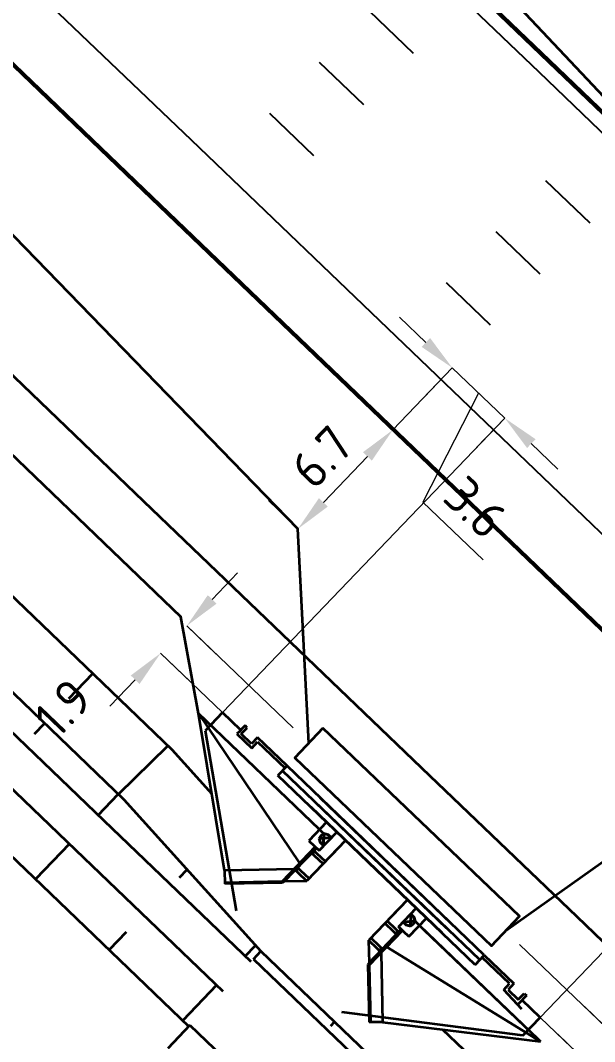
# Model space of a CAD drawing. Header units: metres. Extents: x 134219 to 139080, y 438661 to 444352.
# Drawn here: x 138040 to 138068.2, y 439640.5 to 439690.5 of the extents above; entities that cross this region are included whole.
import ezdxf

# ---------------------------------------------------------------- set-up
doc = ezdxf.new("R2010")
doc.units = ezdxf.units.M
doc.linetypes.add('13strp', pattern=[4, 1, -3])
doc.linetypes.add('39strp', pattern=[12, 3, -9])
doc.layers.get('DEFPOINTS').update_dxf_attribs({"color": 193})
for name, color, linetype, lineweight in [('N-WE-KL-ET_LS_OV_KABEL-G', 10, 'KL-LS-OV-N', 35), ('N-WE-KL-ET_LS_OV_KABEL-M', 7, 'Continuous', 18), ('N-WE-KL-ET_LS_OV_MANTELBUIS-G', 10, 'Continuous', 35), ('Utd-geleiderail-nw', 8, 'glm a2ee v014$0$f2m40080', 35), ('Utd-ondergr-nw', 8, '13strp', 35)]:
    doc.layers.add(name, color=color, linetype=linetype, lineweight=lineweight)
doc.layers.add('Utd-weg-nw', color=8, linetype='Continuous')
doc.styles.add('NLCS_18', font='NLCS-ISO.ttf', dxfattribs={"height": 1.8})
doc.linetypes.add('glm a2ee v014$0$f2m40080', pattern='A,2,-1,[160,RTW.shx,S=0.5,R=0,X=0,Y=0],-1', length=4)
doc.linetypes.add('KL-LS-OV-N', pattern='A,4,-1,[103,NLCS.SHX,S=0.75,R=0,X=0,Y=0],-1,4,-1.5,["0V",Standard,S=1,R=0,X=0,Y=-0.5],-3', length=14.5)
doc.dimstyles.new('NLCS_t18_pijl_Dimension_l3_h1', dxfattribs={"dimtxt": 1.8, "dimasz": 1.8, "dimexe": 2, "dimexo": 2, "dimgap": 0.7, "dimtad": 1, "dimdec": 1, "dimzin": 0, "dimdsep": 46, "dimtxsty": 'NLCS_18', "dimcen": 2.5, "dimdle": 2, "dimclrd": 256, "dimclre": 256, "dimclrt": 256, "dimadec": 1, "dimazin": 0, "dimtfac": 1, "dimtdec": 1, "dimtofl": 0, "dimtmove": 1, "dimatfit": 0, "dimfxl": 0, "dimtolj": 1, "dimtzin": 0, "dimlwd": 18, "dimlwe": 18, "dimarcsym": 0})

# ---------------------------------------------------------------- blocks, each defined once
blk = doc.blocks.new('*D363')
at = {"layer": 'DEFPOINTS', "color": 0, "transparency": 16777216}
for p in [(138058.26, 439670.45, 0.786), (138058.26, 439670.45), (138053.608, 439665.598, 0.786)]:
    blk.add_point(p, dxfattribs=at)
at = {"layer": 'N-WE-KL-ET_LS_OV_KABEL-M', "lineweight": 18, "transparency": 16777216}
for p, q in [((138058.16, 439670.546), (138056.816, 439671.834)), ((138053.508, 439665.694), (138052.164, 439666.982))]:
    blk.add_line(p, q, dxfattribs=at)
at = {"layer": 'N-WE-KL-ET_LS_OV_KABEL-M', "linetype": 'Continuous', "lineweight": 18, "transparency": 16777216}
blk.add_line((138054.854, 439666.897), (138057.014, 439669.15), dxfattribs=at)
at = {"layer": 'N-WE-KL-ET_LS_OV_KABEL-M', "transparency": 16777216}
for points in [[(138056.798, 439669.358), (138057.231, 439668.943), (138058.26, 439670.45)], [(138054.637, 439667.105), (138055.07, 439666.69), (138053.608, 439665.598)]]:
    blk.add_solid(points, dxfattribs=at)
at = {"layer": 'N-WE-KL-ET_LS_OV_KABEL-M', "transparency": 16777216, "insert": (138054.779, 439669.131), "char_height": 1.8, "attachment_point": 5, "rotation": 46.2029, "style": 'NLCS_18'}
blk.add_mtext('\\A1;6.7', dxfattribs=at)
blk = doc.blocks.new('*D364')
at = {"layer": 'DEFPOINTS', "color": 0, "transparency": 16777216}
for p in [(138061.179, 439673.494), (138061.179, 439673.494), (138063.754, 439671.026)]:
    blk.add_point(p, dxfattribs=at)
at = {"layer": 'N-WE-KL-ET_LS_OV_KABEL-M', "linetype": 'Continuous', "lineweight": 18, "transparency": 16777216}
for p, q in [((138059.88, 439674.74), (138058.581, 439675.986)), ((138063.754, 439671.026), (138061.179, 439673.494)), ((138062.466, 439672.26), (138059.732, 439666.916)), ((138065.053, 439669.78), (138066.352, 439668.534)), ((138059.732, 439666.916), (138062.691, 439664.078))]:
    blk.add_line(p, q, dxfattribs=at)
at = {"layer": 'N-WE-KL-ET_LS_OV_KABEL-M', "lineweight": 18, "transparency": 16777216}
for p, q in [((138061.179, 439673.494), (138059.795, 439672.051)), ((138063.754, 439671.026), (138062.369, 439669.582))]:
    blk.add_line(p, q, dxfattribs=at)
at = {"layer": 'N-WE-KL-ET_LS_OV_KABEL-M', "transparency": 16777216}
for points in [[(138060.088, 439674.957), (138059.672, 439674.523), (138061.179, 439673.494)], [(138065.261, 439669.997), (138064.845, 439669.563), (138063.754, 439671.026)]]:
    blk.add_solid(points, dxfattribs=at)
at = {"layer": 'N-WE-KL-ET_LS_OV_KABEL-M', "transparency": 16777216, "insert": (138062.319, 439666.652), "char_height": 1.8, "attachment_point": 5, "rotation": 316.2029, "style": 'NLCS_18'}
blk.add_mtext('\\A1;3.6', dxfattribs=at)
blk = doc.blocks.new('*D365')
at = {"layer": 'DEFPOINTS', "color": 0, "transparency": 16777216}
for p in [(138048.156, 439660.843), (138048.156, 439660.843), (138046.87, 439659.503)]:
    blk.add_point(p, dxfattribs=at)
at = {"layer": 'N-WE-KL-ET_LS_OV_KABEL-M', "linetype": 'Continuous', "lineweight": 18, "transparency": 16777216}
for p, q in [((138049.401, 439662.142), (138050.647, 439663.441)), ((138045.625, 439658.203), (138044.379, 439656.904))]:
    blk.add_line(p, q, dxfattribs=at)
at = {"layer": 'N-WE-KL-ET_LS_OV_KABEL-M', "lineweight": 18, "transparency": 16777216}
for p, q in [((138048.156, 439660.843), (138049.599, 439659.459)), ((138046.87, 439659.503), (138048.314, 439658.118))]:
    blk.add_line(p, q, dxfattribs=at)
at = {"layer": 'N-WE-KL-ET_LS_OV_KABEL-M', "transparency": 16777216}
for points in [[(138049.185, 439662.35), (138049.618, 439661.934), (138048.156, 439660.843)], [(138045.408, 439658.411), (138045.841, 439657.996), (138046.87, 439659.503)]]:
    blk.add_solid(points, dxfattribs=at)
at = {"layer": 'N-WE-KL-ET_LS_OV_KABEL-M', "transparency": 16777216, "insert": (138042.086, 439656.825), "char_height": 1.8, "attachment_point": 5, "rotation": 46.2029, "style": 'NLCS_18'}
blk.add_mtext('\\A1;1.9', dxfattribs=at)
blk = doc.blocks.new('*D368')
at = {"layer": 'DEFPOINTS', "color": 0, "transparency": 16777216}
for p in [(138069.1, 439640.791), (138069.1, 439640.791), (138067.799, 439639.435)]:
    blk.add_point(p, dxfattribs=at)
at = {"layer": 'N-WE-KL-ET_LS_OV_KABEL-M', "linetype": 'Continuous', "lineweight": 18, "transparency": 16777216}
for p, q in [((138070.346, 439642.091), (138071.591, 439643.39)), ((138066.553, 439638.136), (138065.307, 439636.836))]:
    blk.add_line(p, q, dxfattribs=at)
at = {"layer": 'N-WE-KL-ET_LS_OV_KABEL-M', "lineweight": 18, "transparency": 16777216}
for p, q in [((138069.1, 439640.791), (138067.656, 439642.176)), ((138067.799, 439639.435), (138066.355, 439640.819))]:
    blk.add_line(p, q, dxfattribs=at)
at = {"layer": 'N-WE-KL-ET_LS_OV_KABEL-M', "transparency": 16777216}
for points in [[(138070.129, 439642.298), (138070.562, 439641.883), (138069.1, 439640.791)], [(138066.337, 439638.343), (138066.77, 439637.928), (138067.799, 439639.435)]]:
    blk.add_solid(points, dxfattribs=at)
at = {"layer": 'N-WE-KL-ET_LS_OV_KABEL-M', "transparency": 16777216, "insert": (138062.999, 439636.74), "char_height": 1.8, "attachment_point": 5, "rotation": 46.2029, "style": 'NLCS_18'}
blk.add_mtext('\\A1;1.9', dxfattribs=at)

msp = doc.modelspace()

# ---------------------------------------------------------------- linework, layer by layer
at = {"layer": 'N-WE-KL-ET_LS_OV_KABEL-G', "flags": 128}
msp.add_lwpolyline([(138054.141, 439655.104), (138054.144, 439655.087), (138053.608, 439665.598), (138043.49, 439676.032), (138031.57, 439688.282), (138013.191, 439705.184), (138010.086, 439708.513), (138010.005, 439709.854), (138010.002, 439709.862), (138009.05, 439708.22)], dxfattribs=at)
at = {"layer": 'N-WE-KL-ET_LS_OV_KABEL-G', "elevation": 1.009, "flags": 128}
msp.add_lwpolyline([(138297.883, 439307.56), (138291.334, 439304.294), (138284.775, 439301.012), (138283.794, 439300.778), (138284.782, 439303.546), (138284.585, 439303.718), (138289.761, 439313.115), (138296.325, 439319.41), (138306.22, 439344.347), (138330.235, 439380.807), (138330.401, 439384.63), (138328.855, 439389.538), (138321.85, 439396.873), (138309.169, 439409.673), (138310.125, 439410.849), (138311.581, 439412.597), (138296.326, 439427.286), (138295.938, 439426.881), (138287.703, 439434.962), (138261.647, 439462.479), (138242.308, 439482.602), (138224.685, 439501.35), (138202.408, 439524.41), (138176.324, 439550.467), (138148.524, 439577.537), (138128.939, 439595.945), (138108.396, 439614.045), (138091.215, 439629.446), (138078.646, 439641.007), (138069.586, 439649.998), (138063.784, 439645.87), (138063.79, 439645.883)], dxfattribs=at)
at = {"layer": 'N-WE-KL-ET_LS_OV_KABEL-M'}
for points in [[(138058.26, 439670.45), (138061.179, 439673.494)], [(138049.91, 439656.588), (138063.754, 439671.026)], [(138053.376, 439655.837), (138048.156, 439660.843)], [(138049.91, 439656.588), (138046.87, 439659.503)], [(138065.493, 439641.646), (138079.082, 439655.818)], [(138064.481, 439645.22), (138069.1, 439640.791)], [(138065.493, 439641.646), (138067.799, 439639.435)]]:
    msp.add_lwpolyline(points, dxfattribs=at)
at = {"layer": 'N-WE-KL-ET_LS_OV_MANTELBUIS-G', "linetype": 'Continuous'}
msp.add_lwpolyline([(138054.832, 439655.827), (138053.45, 439654.381), (138063.099, 439645.16), (138064.481, 439646.606)], close=True, dxfattribs=at)
at = {"layer": 'Utd-geleiderail-nw', "linetype": 'Continuous', "flags": 128}
msp.add_lwpolyline([(138023.148, 439734.947), (138069.146, 439686.204), (138094.279, 439662.105)], dxfattribs=at)
at = {"layer": 'Utd-ondergr-nw', "linetype": 'Continuous'}
for p, q in [((138048.727, 439656.553), (138047.866, 439661.29)), ((138050.01, 439648.85, 0), (138048.727, 439656.553)), ((138054.663, 439650.86), (138048.727, 439656.552)), ((138048.727, 439656.552), (138053.683, 439649.203, 0)), ((138049.91, 439656.588), (138049.056, 439655.698)), ((138050.799, 439655.735), (138049.91, 439656.588)), ((138049.056, 439655.698), (138050.583, 439646.874)), ((138050.736, 439655.669), (138050.616, 439655.544)), ((138050.616, 439655.544), (138051.338, 439654.852)), ((138050.907, 439655.847), (138050.736, 439655.669)), ((138050.828, 439655.549), (138051.119, 439655.852)), ((138051.334, 439655.064), (138050.828, 439655.549)), ((138051.011, 439655.956), (138050.907, 439655.847)), ((138051.119, 439655.852), (138051.011, 439655.956)), ((138051.624, 439655.367), (138051.334, 439655.064)), ((138051.338, 439654.852), (138051.629, 439655.155)), ((138053.077, 439653.975), (138051.624, 439655.367)), ((138051.629, 439655.155), (138052.973, 439653.866)), ((138053.077, 439653.975), (138052.627, 439653.505)), ((138053.077, 439653.975), (138052.627, 439653.505)), ((138062.299, 439644.231), (138052.627, 439653.505)), ((138062.524, 439644.466), (138052.852, 439653.74)), ((138062.749, 439644.7), (138053.077, 439653.975)), ((138060.9, 439646.023), (138054.476, 439652.183)), ((138061.125, 439646.258), (138054.701, 439652.417)), ((138060.675, 439645.788), (138054.251, 439651.948)), ((138055.009, 439651.221), (138054.137, 439650.312)), ((138055.009, 439651.221), (138054.137, 439650.312)), ((138054.642, 439649.828), (138055.514, 439650.737)), ((138054.642, 439649.828), (138055.514, 439650.737)), ((138054.642, 439649.828, 0), (138055.514, 439650.737, 0)), ((138054.746, 439650.559), (138054.652, 439650.419)), ((138054.652, 439650.419), (138054.746, 439650.559)), ((138054.663, 439650.86), (138054.877, 439650.655)), ((138054.882, 439650.659), (138054.746, 439650.559)), ((138054.746, 439650.559), (138054.882, 439650.659)), ((138054.864, 439650.061), (138054.882, 439650.659)), ((138054.882, 439650.659), (138054.864, 439650.061)), ((138055.105, 439650.601), (138054.882, 439650.659)), ((138054.882, 439650.659), (138055.105, 439650.601)), ((138055.105, 439650.601), (138055.249, 439650.462)), ((138055.249, 439650.462), (138055.105, 439650.601)), ((138054.455, 439650.008, 0), (138052.826, 439648.309, 0)), ((138055.947, 439650.322, 0), (138054.051, 439648.344, 0)), ((138054.137, 439650.312), (138054.642, 439649.828)), ((138054.137, 439650.312), (138054.642, 439649.828)), ((138054.652, 439650.419), (138055.249, 439650.462)), ((138055.249, 439650.462), (138054.652, 439650.419)), ((138054.652, 439650.419), (138054.72, 439650.199)), ((138054.72, 439650.199), (138054.652, 439650.419)), ((138054.72, 439650.199), (138054.864, 439650.061)), ((138054.864, 439650.061), (138054.72, 439650.199)), ((138054.498, 439649.966, 0), (138052.852, 439648.249, 0)), ((138052.939, 439648.311, 0), (138054.512, 439649.952, 0)), ((138054.364, 439649.729, 0), (138054.315, 439649.679, 0)), ((138054.315, 439649.679, 0), (138054.325, 439649.67, 0)), ((138054.325, 439649.67, 0), (138054.373, 439649.72, 0)), ((138054.375, 439649.741, 0), (138054.327, 439649.788, 0)), ((138054.373, 439649.72, 0), (138054.436, 439649.785, 0)), ((138054.426, 439649.794, 0), (138054.375, 439649.741, 0)), ((138054.436, 439649.785, 0), (138054.426, 439649.794, 0)), ((138054.436, 439649.785, 0), (138054.522, 439649.702, 0)), ((138054.512, 439649.952, 0), (138054.642, 439649.828, 0)), ((138055.431, 439649.784), (138055.046, 439649.383)), ((138053.413, 439648.921, 0), (138050.01, 439648.85, 0)), ((138050.01, 439648.85, 0), (138050.024, 439648.19, 0)), ((138052.826, 439648.309, 0), (138050.023, 439648.25, 0)), ((138052.852, 439648.249, 0), (138050.024, 439648.19, 0)), ((138054.042, 439648.334, 0), (138052.939, 439648.311, 0)), ((138054.051, 439648.344, 0), (138054.042, 439648.334, 0)), ((138058.979, 439647.415, 0), (138057.082, 439645.437, 0)), ((138058.714, 439647.139), (138058.33, 439646.738)), ((138058.54, 439646.09), (138059.412, 439647)), ((138058.54, 439646.09, 0), (138059.412, 439647, 0)), ((138059.412, 439647), (138058.54, 439646.09)), ((138058.782, 439647.21), (138058.979, 439647.415)), ((138059.412, 439647, 0), (138058.979, 439647.415, 0)), ((138059.045, 439645.606), (138059.917, 439646.515)), ((138059.917, 439646.515), (138059.045, 439645.606)), ((138059.13, 439646.126), (138059.147, 439646.724)), ((138059.147, 439646.724), (138059.13, 439646.126)), ((138059.292, 439646.586), (138059.147, 439646.724)), ((138059.147, 439646.724), (138059.292, 439646.586)), ((138059.292, 439646.586), (138059.359, 439646.366)), ((138059.359, 439646.366), (138059.292, 439646.586)), ((138059.045, 439645.606), (138058.54, 439646.09)), ((138058.67, 439645.966, 0), (138058.54, 439646.09, 0)), ((138058.54, 439646.09), (138059.045, 439645.606)), ((138058.763, 439646.323), (138059.359, 439646.366)), ((138059.359, 439646.366), (138058.763, 439646.323)), ((138058.907, 439646.184), (138058.763, 439646.323)), ((138058.763, 439646.323), (138058.907, 439646.184)), ((138059.13, 439646.126), (138058.907, 439646.184)), ((138058.907, 439646.184), (138059.13, 439646.126)), ((138059.265, 439646.226), (138059.13, 439646.126)), ((138059.13, 439646.126), (138059.265, 439646.226)), ((138059.359, 439646.366), (138059.265, 439646.226)), ((138059.265, 439646.226), (138059.359, 439646.366)), ((138059.572, 439646.155), (138059.356, 439646.361)), ((138059.572, 439646.155), (138065.508, 439640.462)), ((138058.684, 439645.952, 0), (138057.038, 439644.235, 0)), ((138057.096, 439644.325, 0), (138058.67, 439645.966, 0)), ((138058.728, 439645.91, 0), (138057.099, 439644.212, 0)), ((138058.396, 439645.766, 0), (138058.444, 439645.817, 0)), ((138058.405, 439645.757, 0), (138058.396, 439645.766, 0)), ((138058.453, 439645.808, 0), (138058.405, 439645.757, 0)), ((138058.507, 439645.882, 0), (138058.42, 439645.965, 0)), ((138058.444, 439645.817, 0), (138058.507, 439645.882, 0)), ((138058.516, 439645.873, 0), (138058.465, 439645.82, 0)), ((138058.465, 439645.82, 0), (138058.513, 439645.774, 0)), ((138058.507, 439645.882, 0), (138058.516, 439645.873, 0)), ((138065.39, 439640.575), (138059.788, 439645.947)), ((138065.508, 439640.462), (138059.788, 439645.947)), ((138057.082, 439645.437, 0), (138057.073, 439645.428, 0)), ((138057.073, 439645.428, 0), (138057.096, 439644.325, 0)), ((138065.508, 439640.462), (138057.956, 439645.105, 0)), ((138057.687, 439644.825, 0), (138057.758, 439641.421, 0)), ((138062.749, 439644.7), (138062.299, 439644.231)), ((138062.299, 439644.231), (138062.749, 439644.7)), ((138063.989, 439643.303), (138062.645, 439644.592)), ((138062.749, 439644.7), (138064.201, 439643.308)), ((138057.038, 439644.235, 0), (138057.098, 439641.407, 0)), ((138057.099, 439644.212, 0), (138057.158, 439641.409, 0)), ((138063.699, 439643), (138063.989, 439643.303)), ((138064.581, 439642.05), (138063.699, 439643)), ((138064.201, 439643.308), (138063.911, 439643.004)), ((138063.911, 439643.004), (138064.416, 439642.52)), ((138064.416, 439642.52), (138064.707, 439642.823)), ((138064.711, 439642.611), (138064.54, 439642.432)), ((138065.493, 439641.646), (138064.604, 439642.499)), ((138064.707, 439642.823), (138064.815, 439642.719)), ((138064.815, 439642.719), (138064.711, 439642.611)), ((138064.54, 439642.432), (138064.42, 439642.308)), ((138064.643, 439640.753), (138055.762, 439641.908)), ((138064.638, 439640.753), (138065.493, 439641.646)), ((138057.758, 439641.421, 0), (138057.098, 439641.407, 0)), ((138057.758, 439641.421, 0), (138065.508, 439640.462)), ((138057.758, 439641.421, 0), (138065.508, 439640.462))]:
    msp.add_line(p, q, dxfattribs=at)
at = {"layer": 'Utd-ondergr-nw'}
for p, q in [((138050.01, 439648.85, 0), (138048.727, 439656.553)), ((138055.947, 439650.322, 0), (138055.947, 439650.321, 0))]:
    msp.add_line(p, q, dxfattribs=at)
at = {"layer": 'Utd-ondergr-nw', "linetype": 'Continuous', "ltscale": 0.25}
for p, q in [((138054.325, 439649.67, 0), (138054.411, 439649.587, 0)), ((138054.411, 439649.587, 0), (138054.845, 439649.172, 0)), ((138054.522, 439649.702, 0), (138054.955, 439649.287, 0)), ((138053.564, 439648.895, 0), (138053.513, 439648.842, 0)), ((138053.513, 439648.842, 0), (138053.522, 439648.833, 0)), ((138053.52, 439648.946, 0), (138053.515, 439648.941, 0)), ((138053.515, 439648.941, 0), (138053.564, 439648.895, 0)), ((138053.524, 439648.951, 0), (138053.52, 439648.946, 0)), ((138053.522, 439648.833, 0), (138053.633, 439648.948, 0)), ((138053.522, 439648.833, 0), (138053.609, 439648.75, 0)), ((138053.573, 439648.904, 0), (138053.524, 439648.951, 0)), ((138053.623, 439648.957, 0), (138053.573, 439648.904, 0)), ((138053.609, 439648.75, 0), (138054.042, 439648.334, 0)), ((138053.633, 439648.948, 0), (138053.623, 439648.957, 0)), ((138053.633, 439648.948, 0), (138053.719, 439648.865, 0)), ((138053.719, 439648.865, 0), (138054.153, 439648.45, 0)), ((138058.309, 439645.85, 0), (138057.876, 439646.265, 0)), ((138058.42, 439645.965, 0), (138057.987, 439646.38, 0)), ((138057.617, 439645.128, 0), (138057.184, 439645.543, 0)), ((138058.396, 439645.766, 0), (138058.309, 439645.85, 0)), ((138057.506, 439645.012, 0), (138057.073, 439645.428, 0)), ((138057.593, 439644.929, 0), (138057.506, 439645.012, 0)), ((138057.593, 439644.929, 0), (138057.704, 439645.045, 0)), ((138057.653, 439644.973, 0), (138057.602, 439644.92, 0)), ((138057.704, 439645.045, 0), (138057.617, 439645.128, 0)), ((138057.702, 439644.927, 0), (138057.653, 439644.973, 0)), ((138057.713, 439645.036, 0), (138057.662, 439644.983, 0)), ((138057.662, 439644.983, 0), (138057.711, 439644.936, 0)), ((138057.704, 439645.045, 0), (138057.713, 439645.036, 0)), ((138057.602, 439644.92, 0), (138057.593, 439644.929, 0)), ((138057.706, 439644.932, 0), (138057.702, 439644.927, 0)), ((138057.711, 439644.936, 0), (138057.706, 439644.932, 0))]:
    msp.add_line(p, q, dxfattribs=at)
at = {"layer": 'Utd-ondergr-nw', "linetype": 'Continuous', "flags": 128}
for points in [[(137942.57, 439762.463), (137949.78, 439755.48), (137956.996, 439748.504), (137964.22, 439741.535), (137971.45, 439734.573), (137978.688, 439727.618), (137983.052, 439723.432), (137985.921, 439720.681), (137993.139, 439713.76), (138000.358, 439706.839), (138007.576, 439699.919), (138014.794, 439692.998), (138022.013, 439686.077), (138029.231, 439679.157), (138036.449, 439672.236), (138043.668, 439665.315), (138047.866, 439661.29)], [(137939.089, 439758.873), (137946.303, 439751.887), (137953.523, 439744.907), (137960.75, 439737.935), (137967.984, 439730.969), (137975.225, 439724.011), (137979.592, 439719.822), (137982.461, 439717.072), (137989.679, 439710.151), (137996.897, 439703.23), (138004.116, 439696.31), (138011.334, 439689.389), (138018.552, 439682.468), (138025.771, 439675.548), (138032.989, 439668.627), (138040.207, 439661.706), (138047.426, 439654.785), (138049.383, 439652.616)], [(137936.723, 439756.432), (137943.938, 439749.443), (137951.161, 439742.461), (137958.391, 439735.486), (137965.627, 439728.519), (137972.871, 439721.559), (137977.239, 439717.368), (137980.108, 439714.618), (137987.326, 439707.697), (137994.544, 439700.776), (138001.763, 439693.855), (138008.981, 439686.935), (138016.199, 439680.014), (138023.418, 439673.093), (138030.636, 439666.173), (138037.854, 439659.252), (138045.073, 439652.331), (138051.789, 439644.887)], [(137935.731, 439755.409), (137942.947, 439748.419), (137950.171, 439741.436), (137957.402, 439734.46), (137964.64, 439727.492), (137971.884, 439720.531), (137976.253, 439716.34), (137979.122, 439713.589), (137986.34, 439706.668), (137993.558, 439699.748), (138000.777, 439692.827), (138007.995, 439685.906), (138015.213, 439678.985), (138022.431, 439672.065), (138029.65, 439665.144), (138036.868, 439658.223), (138044.086, 439651.303), (138051.305, 439644.382)], [(137941.557, 439746.982), (137948.782, 439739.998), (137956.014, 439733.02), (137963.253, 439726.05), (137970.499, 439719.088), (137974.869, 439714.896), (137977.738, 439712.145), (137984.956, 439705.225), (137992.174, 439698.304), (137999.392, 439691.383), (138006.611, 439684.462), (138013.829, 439677.542), (138021.047, 439670.621), (138028.266, 439663.7), (138035.484, 439656.78), (138042.702, 439649.859), (138049.921, 439642.938)], [(137939.888, 439745.257), (137947.115, 439738.271), (137954.349, 439731.292), (137961.589, 439724.321), (137968.837, 439717.356), (137973.208, 439713.164), (137976.077, 439710.413), (137983.295, 439703.492), (137990.513, 439696.572), (137997.732, 439689.651), (138004.95, 439682.73), (138012.168, 439675.809), (138019.386, 439668.889), (138026.605, 439661.968), (138033.823, 439655.047), (138041.041, 439648.127), (138048.26, 439641.206)], [(138037.027, 439716.187), (138044.246, 439709.266), (138051.464, 439702.346), (138058.682, 439695.425), (138065.9, 439688.504), (138073.119, 439681.583), (138080.337, 439674.663), (138087.555, 439667.742), (138094.774, 439660.821), (138101.992, 439653.901), (138109.21, 439646.98), (138116.429, 439640.059), (138123.647, 439633.139), (138130.865, 439626.218), (138138.084, 439619.297), (138145.302, 439612.376), (138152.52, 439605.456), (138159.738, 439598.535), (138166.957, 439591.614), (138174.175, 439584.694), (138181.393, 439577.773), (138188.612, 439570.852), (138195.83, 439563.932)], [(138037.076, 439716.238), (138044.294, 439709.317), (138051.512, 439702.396), (138058.731, 439695.475), (138065.949, 439688.555), (138073.167, 439681.634), (138080.386, 439674.713), (138087.604, 439667.793), (138094.822, 439660.872), (138102.04, 439653.951), (138109.259, 439647.03), (138116.477, 439640.11), (138123.695, 439633.189), (138130.914, 439626.268), (138138.132, 439619.348), (138145.35, 439612.427), (138152.569, 439605.506), (138159.787, 439598.586), (138167.005, 439591.665), (138174.223, 439584.744), (138181.442, 439577.823), (138188.66, 439570.903), (138195.878, 439563.982)], [(138038.785, 439689.122), (138046.003, 439682.201), (138053.222, 439675.28), (138060.44, 439668.36), (138067.658, 439661.439), (138074.877, 439654.518), (138082.095, 439647.597), (138089.313, 439640.677), (138096.532, 439633.756), (138103.75, 439626.835), (138110.968, 439619.915), (138118.186, 439612.994), (138125.405, 439606.073), (138132.623, 439599.153), (138139.841, 439592.232), (138147.06, 439585.311), (138154.278, 439578.39), (138161.496, 439571.47), (138168.715, 439564.549)], [(138038.834, 439689.172), (138046.052, 439682.251), (138053.27, 439675.331), (138060.489, 439668.41), (138067.707, 439661.489), (138074.925, 439654.569), (138082.143, 439647.648), (138089.362, 439640.727), (138096.58, 439633.807), (138103.798, 439626.886), (138111.017, 439619.965), (138118.235, 439613.044), (138125.453, 439606.124), (138132.672, 439599.203), (138139.89, 439592.282), (138147.108, 439585.362), (138154.326, 439578.441), (138161.545, 439571.52), (138168.763, 439564.6)], [(138038.405, 439674.275), (138045.623, 439667.355), (138052.841, 439660.434), (138060.059, 439653.513), (138067.278, 439646.592), (138074.496, 439639.672), (138081.714, 439632.751), (138088.933, 439625.83), (138096.151, 439618.91), (138103.369, 439611.989), (138110.588, 439605.068), (138117.806, 439598.148), (138125.024, 439591.227), (138132.242, 439584.306), (138139.461, 439577.385), (138146.679, 439570.465), (138153.897, 439563.544)], [(138042.369, 439657.279), (138043.544, 439658.507)], [(138040.692, 439655.544), (138041.185, 439656.058)], [(138044.802, 439652.59), (138047.234, 439654.969)], [(138043.808, 439651.569), (138044.795, 439652.598)], [(138042.398, 439650.15), (138040.737, 439648.418)], [(138047.795, 439648.502), (138048.172, 439648.896)], [(138045.177, 439645.824), (138044.347, 439644.958)], [(138051.027, 439644.648), (138051.53, 439645.174)], [(138051.426, 439644.508), (138051.789, 439644.887)], [(138051.426, 439644.508), (138058.644, 439637.588), (138065.862, 439630.667), (138073.081, 439623.746), (138080.299, 439616.825), (138087.517, 439609.905), (138094.736, 439602.984), (138101.954, 439596.063), (138109.172, 439589.143), (138116.391, 439582.222), (138123.609, 439575.301), (138130.827, 439568.381), (138138.045, 439561.46), (138145.264, 439554.539), (138152.482, 439547.618), (138159.7, 439540.698), (138166.919, 439533.777), (138174.137, 439526.856), (138181.355, 439519.936)], [(138051.789, 439644.887), (138059.007, 439637.967), (138066.226, 439631.046), (138073.444, 439624.125), (138080.662, 439617.204), (138087.881, 439610.284), (138095.099, 439603.363), (138102.317, 439596.442), (138109.536, 439589.522), (138116.754, 439582.601), (138123.972, 439575.68), (138131.19, 439568.759), (138138.409, 439561.839), (138145.627, 439554.918), (138152.845, 439547.997), (138160.064, 439541.077), (138167.282, 439534.156), (138174.5, 439527.235), (138181.719, 439520.315)], [(138049.617, 439643.23), (138047.956, 439641.497)], [(138048.311, 439641.26), (138047.222, 439640.123)], [(138048.311, 439641.26), (138055.53, 439634.339), (138062.748, 439627.419), (138069.966, 439620.498), (138077.185, 439613.577), (138084.403, 439606.657), (138091.621, 439599.736), (138098.84, 439592.815), (138106.058, 439585.894), (138113.276, 439578.974), (138120.494, 439572.053), (138127.713, 439565.132), (138134.931, 439558.212), (138142.149, 439551.291), (138149.368, 439544.37), (138156.586, 439537.449), (138163.804, 439530.529), (138171.023, 439523.608), (138178.241, 439516.687)], [(138055.217, 439641.237), (138055.398, 439641.427)], [(138060.696, 439641.058), (138061.36, 439640.421), (138068.579, 439633.5), (138075.797, 439626.579), (138083.015, 439619.659), (138090.234, 439612.738), (138097.452, 439605.817), (138104.67, 439598.897), (138111.889, 439591.976), (138119.107, 439585.055), (138126.325, 439578.134), (138133.543, 439571.214), (138140.762, 439564.293), (138147.98, 439557.372), (138155.198, 439550.452), (138162.417, 439543.531), (138169.635, 439536.61), (138176.853, 439529.689), (138184.072, 439522.769)]]:
    msp.add_lwpolyline(points, dxfattribs=at)
at = {"layer": 'Utd-weg-nw', "linetype": '39strp', "flags": 128}
for points in [[(137875.961, 439866.187), (137883.122, 439859.208), (137890.284, 439852.228), (137897.445, 439845.249), (137904.607, 439838.269), (137911.768, 439831.29), (137917.211, 439825.985), (137918.93, 439824.31), (137926.091, 439817.331), (137933.253, 439810.351), (137940.414, 439803.372), (137943.472, 439800.391), (137947.581, 439796.39), (137954.756, 439789.411), (137961.939, 439782.44), (137969.129, 439775.476), (137976.325, 439768.519), (137983.529, 439761.57), (137990.74, 439754.627), (137997.957, 439747.692), (138002.309, 439743.517), (138005.178, 439740.766), (138012.396, 439733.845), (138019.615, 439726.925), (138026.833, 439720.004), (138034.051, 439713.083), (138041.27, 439706.162), (138048.488, 439699.242), (138055.706, 439692.321), (138062.925, 439685.4), (138070.143, 439678.48), (138077.361, 439671.559), (138084.579, 439664.638), (138091.798, 439657.718), (138099.016, 439650.797), (138106.234, 439643.876), (138113.453, 439636.955), (138120.671, 439630.035), (138127.889, 439623.114), (138135.108, 439616.193), (138142.326, 439609.273), (138149.544, 439602.352), (138156.763, 439595.431), (138163.981, 439588.51), (138171.199, 439581.59), (138178.417, 439574.669), (138185.636, 439567.748), (138192.854, 439560.828), (138200.072, 439553.907), (138207.291, 439546.986)], [(137873.518, 439863.681), (137880.679, 439856.701), (137887.841, 439849.722), (137895.002, 439842.742), (137902.164, 439835.763), (137909.325, 439828.783), (137914.768, 439823.479), (137916.487, 439821.804), (137923.648, 439814.824), (137930.81, 439807.845), (137937.971, 439800.865), (137941.03, 439797.885), (137945.139, 439793.882), (137952.318, 439786.901), (137959.503, 439779.927), (137966.695, 439772.961), (137973.894, 439766.001), (137981.1, 439759.049), (137988.313, 439752.105), (137995.533, 439745.167), (137999.887, 439740.99), (138002.756, 439738.24), (138009.974, 439731.319), (138017.193, 439724.398), (138024.411, 439717.477), (138031.629, 439710.557), (138038.847, 439703.636), (138046.066, 439696.715), (138053.284, 439689.795), (138060.502, 439682.874), (138067.721, 439675.953), (138074.939, 439669.033), (138082.157, 439662.112), (138089.376, 439655.191), (138096.594, 439648.27), (138103.812, 439641.35), (138111.03, 439634.429), (138118.249, 439627.508), (138125.467, 439620.588), (138132.685, 439613.667), (138139.904, 439606.746), (138147.122, 439599.825), (138154.34, 439592.905), (138161.559, 439585.984), (138168.777, 439579.063), (138175.995, 439572.143), (138183.213, 439565.222), (138190.432, 439558.301), (138197.65, 439551.381), (138204.868, 439544.46)], [(137871.075, 439861.174), (137878.237, 439854.195), (137885.398, 439847.215), (137892.56, 439840.236), (137899.721, 439833.256), (137906.883, 439826.277), (137912.325, 439820.972), (137914.044, 439819.297), (137921.206, 439812.318), (137928.367, 439805.338), (137935.528, 439798.359), (137938.587, 439795.378), (137942.698, 439791.374), (137949.879, 439784.39), (137957.066, 439777.414), (137964.261, 439770.446), (137971.463, 439763.484), (137978.671, 439756.529), (137985.887, 439749.582), (137993.109, 439742.642), (137997.465, 439738.464), (138000.334, 439735.713), (138007.552, 439728.792), (138014.77, 439721.872), (138021.989, 439714.951), (138029.207, 439708.03), (138036.425, 439701.11), (138043.643, 439694.189), (138050.862, 439687.268), (138058.08, 439680.348), (138065.298, 439673.427), (138072.517, 439666.506), (138079.735, 439659.585), (138086.953, 439652.665), (138094.172, 439645.744), (138101.39, 439638.823), (138108.608, 439631.903), (138115.827, 439624.982), (138123.045, 439618.061), (138130.263, 439611.14), (138137.481, 439604.22), (138144.7, 439597.299), (138151.918, 439590.378), (138159.136, 439583.458), (138166.355, 439576.537), (138173.573, 439569.616), (138180.791, 439562.696), (138188.01, 439555.775), (138195.228, 439548.854), (138202.446, 439541.933)]]:
    msp.add_lwpolyline(points, dxfattribs=at)
at = {"layer": 'Utd-weg-nw', "linetype": 'Continuous', "flags": 128}
for points in [[(138036.543, 439715.682), (138043.761, 439708.761), (138050.979, 439701.84), (138058.198, 439694.92), (138065.416, 439687.999), (138072.634, 439681.078), (138079.853, 439674.158), (138087.071, 439667.237), (138094.289, 439660.316), (138101.508, 439653.395), (138108.726, 439646.475), (138115.944, 439639.554), (138123.162, 439632.633), (138130.381, 439625.713), (138137.599, 439618.792), (138144.817, 439611.871), (138152.036, 439604.95), (138159.254, 439598.03), (138166.472, 439591.109), (138173.691, 439584.188), (138180.909, 439577.268), (138188.127, 439570.347), (138195.345, 439563.426)], [(138033.934, 439698.511), (138041.152, 439691.59), (138048.37, 439684.67), (138055.589, 439677.749), (138062.807, 439670.828), (138070.025, 439663.908), (138077.244, 439656.987), (138084.462, 439650.066), (138091.68, 439643.145), (138098.898, 439636.225), (138106.117, 439629.304), (138113.335, 439622.383), (138120.553, 439615.463), (138127.772, 439608.542), (138134.99, 439601.621), (138142.208, 439594.7), (138149.427, 439587.78), (138156.645, 439580.859), (138163.863, 439573.938), (138171.081, 439567.018), (138178.3, 439560.097)]]:
    msp.add_lwpolyline(points, dxfattribs=at)

# ---------------------------------------------------------------- dimensions: what is measured, and where the dimension line sits
at = {"layer": 'N-WE-KL-ET_LS_OV_KABEL-M'}
for p1, p2, picture, middle in [((138063.754, 439671.026), (138061.179, 439673.494), '*D364', (138061.345, 439667.586)), ((138053.608, 439665.598, 0.786), (138058.26, 439670.45, 0.786), '*D363', (138054.779, 439669.131))]:
    dim = msp.add_aligned_dim(p1=p1, p2=p2, distance=0, dimstyle='NLCS_t18_pijl_Dimension_l3_h1', dxfattribs=at)
    dim.commit()
    dim.dimension.update_dxf_attribs({"geometry": picture, "text_midpoint": middle})
for base, p1, p2, picture, middle in [((138048.156, 439660.843), (138046.87, 439659.503), (138048.156, 439660.843), '*D365', (138043.241, 439655.717)), ((138069.1, 439640.791), (138067.799, 439639.435), (138069.1, 439640.791), '*D368', (138064.153, 439635.633))]:
    dim = msp.add_linear_dim(base=base, p1=p1, p2=p2, angle=46.2029, dimstyle='NLCS_t18_pijl_Dimension_l3_h1', dxfattribs=at)
    dim.commit()
    dim.dimension.update_dxf_attribs({"geometry": picture, "text_midpoint": middle, "dimtype": 161})

doc.saveas('drawing.dxf')
